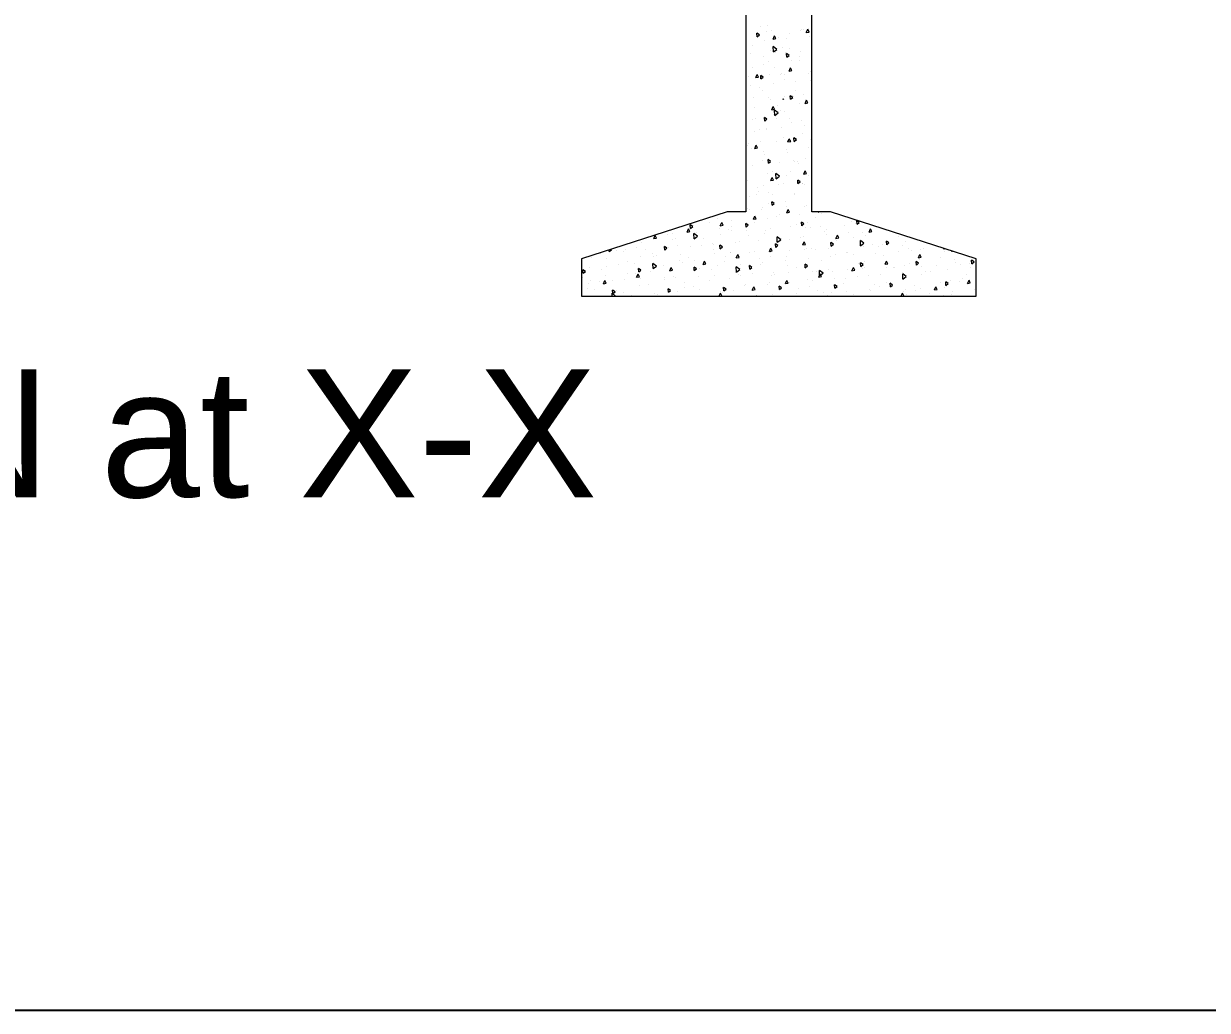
# Model space of a CAD drawing. Header units: inches. Extents: x -6800 to 96653, y -25814 to 17379.
# Drawn here: x 16739.4 to 16991.3, y -3726.7 to -3516.7 of the extents above; entities that cross this region are included whole.
import ezdxf

# ---------------------------------------------------------------- set-up
doc = ezdxf.new("R2010")
doc.units = ezdxf.units.IN
doc.header["$MEASUREMENT"] = 0
doc.layers.add('A-Windows', color=7, linetype='Continuous')
for name, color, linetype, lineweight in [('Footing', 50, 'Continuous', 20), ('Hatch', 161, 'Continuous', 5), ('Page Format', 7, 'Continuous', 25)]:
    doc.layers.add(name, color=color, linetype=linetype, lineweight=lineweight)
doc.styles.get("Standard").update_dxf_attribs({"font": 'arial.ttf'})

msp = doc.modelspace()

# ---------------------------------------------------------------- linework, layer by layer
at = {"layer": 'Footing'}
for p, q in [((16893.08, -3496.71), (16893.08, -3556.71)), ((16907.08, -3556.71), (16907.08, -3496.71)), ((16889.08, -3556.71), (16858.08, -3566.71)), ((16893.08, -3556.71), (16889.08, -3556.71)), ((16911.08, -3556.71), (16907.08, -3556.71)), ((16942.08, -3566.71), (16911.08, -3556.71)), ((16858.08, -3566.71), (16858.08, -3574.71)), ((16942.08, -3574.71), (16942.08, -3566.71)), ((16858.08, -3574.71), (16942.08, -3574.71))]:
    msp.add_line(p, q, dxfattribs=at)
at = {"layer": 'Hatch', "linetype": 'Continuous', "transparency": 33554579}
for p, q in [((16895.49, -3519.48), (16895.42, -3518.73)), ((16895.95, -3519.09), (16895.42, -3518.73)), ((16896.12, -3517.33), (16896.12, -3517.33)), ((16897.53, -3518.27), (16897.53, -3518.27)), ((16897.71, -3517.11), (16897.71, -3517.11)), ((16898.53, -3518.18), (16898.53, -3518.18)), ((16902.29, -3518.7), (16902.29, -3518.7)), ((16904.73, -3518.16), (16904.73, -3518.16)), ((16904.87, -3517.95), (16904.87, -3517.95)), ((16905.36, -3517.96), (16905.36, -3517.96)), ((16905.91, -3518.58), (16906.22, -3517.89)), ((16905.91, -3518.58), (16906.5, -3518.46)), ((16906.5, -3518.46), (16906.22, -3517.89)), ((16894.57, -3521.24), (16894.57, -3521.24)), ((16895.49, -3519.48), (16895.95, -3519.09)), ((16896.99, -3520.18), (16896.99, -3520.18)), ((16898.84, -3519.95), (16899.15, -3519.27)), ((16898.84, -3519.95), (16899.43, -3519.84)), ((16899.43, -3519.84), (16899.15, -3519.27)), ((16899.97, -3519.55), (16899.97, -3519.55)), ((16901.78, -3519.8), (16901.78, -3519.8)), ((16906.59, -3519.39), (16906.59, -3519.39)), ((16894.12, -3523.1), (16894.12, -3523.1)), ((16896.84, -3523.68), (16896.84, -3523.68)), ((16898.36, -3522.32), (16898.36, -3522.32)), ((16898.91, -3522.71), (16898.88, -3521.58)), ((16899.63, -3522.18), (16898.88, -3521.58)), ((16898.91, -3522.71), (16899.63, -3522.18)), ((16899.46, -3522.83), (16899.46, -3522.83)), ((16900.8, -3521.78), (16900.8, -3521.78)), ((16901.46, -3522.78), (16901.46, -3522.78)), ((16901.79, -3523.82), (16901.72, -3523.07)), ((16902.25, -3523.43), (16901.72, -3523.07)), ((16901.79, -3523.82), (16902.25, -3523.43)), ((16902.24, -3521.99), (16902.24, -3521.99)), ((16904.48, -3523.7), (16904.48, -3523.7)), ((16904.71, -3522.64), (16904.71, -3522.64)), ((16893.11, -3525.24), (16893.11, -3525.24)), ((16894.42, -3525.93), (16894.42, -3525.93)), ((16896.86, -3525.39), (16896.86, -3525.39)), ((16897.92, -3524.83), (16897.92, -3524.83)), ((16899.11, -3526.12), (16899.11, -3526.12)), ((16902.25, -3526.8), (16902.56, -3526.11)), ((16902.84, -3526.68), (16902.56, -3526.11)), ((16902.71, -3524.45), (16902.71, -3524.45)), ((16904.51, -3524.43), (16904.51, -3524.43)), ((16893.7, -3527.88), (16893.7, -3527.88)), ((16895.18, -3528.17), (16895.49, -3527.49)), ((16895.18, -3528.17), (16895.77, -3528.06)), ((16895.77, -3528.06), (16895.49, -3527.49)), ((16896.27, -3528.44), (16896.21, -3527.7)), ((16896.73, -3528.06), (16896.21, -3527.7)), ((16896.27, -3528.44), (16896.73, -3528.06)), ((16898.04, -3527.61), (16898.04, -3527.61)), ((16900.39, -3527.48), (16900.39, -3527.48)), ((16900.54, -3527.32), (16900.54, -3527.32)), ((16901.29, -3527.47), (16901.29, -3527.47)), ((16901.38, -3528.56), (16901.38, -3528.56)), ((16902.25, -3526.8), (16902.84, -3526.68)), ((16906.47, -3527.25), (16906.47, -3527.25)), ((16906.71, -3528.69), (16906.71, -3528.69)), ((16906.78, -3526.87), (16906.78, -3526.87)), ((16894.04, -3529.88), (16894.04, -3529.88)), ((16895.97, -3530.32), (16895.97, -3530.32)), ((16896.61, -3530.93), (16896.61, -3530.93)), ((16898.85, -3529.48), (16898.85, -3529.48)), ((16903.64, -3529.1), (16903.64, -3529.1)), ((16903.64, -3531), (16903.64, -3531)), ((16894.63, -3532.45), (16894.63, -3532.45)), ((16897.87, -3532.3), (16897.87, -3532.3)), ((16898.23, -3532.76), (16898.23, -3532.76)), ((16901.01, -3532.85), (16900.99, -3532.71)), ((16901.01, -3532.85), (16901.17, -3532.71)), ((16901.31, -3532.13), (16901.31, -3532.13)), ((16902.57, -3532.78), (16902.51, -3532.03)), ((16903.03, -3532.4), (16902.51, -3532.03)), ((16902.57, -3532.78), (16903.03, -3532.4)), ((16902.78, -3532.31), (16902.78, -3532.31)), ((16903.05, -3532.08), (16903.05, -3532.08)), ((16904.57, -3533.74), (16904.57, -3533.74)), ((16905.22, -3531.77), (16905.22, -3531.77)), ((16905.66, -3532.74), (16905.66, -3532.74)), ((16905.66, -3533.65), (16905.96, -3532.96)), ((16905.66, -3533.65), (16906.25, -3533.53)), ((16905.91, -3533.44), (16905.91, -3533.44)), ((16906.25, -3533.53), (16905.96, -3532.96)), ((16906.22, -3533.09), (16906.22, -3533.09)), ((16894.97, -3534.53), (16894.97, -3534.53)), ((16898.59, -3535.02), (16898.89, -3534.34)), ((16898.59, -3535.02), (16899.18, -3534.91)), ((16898.85, -3535.92), (16898.85, -3535.92)), ((16899.18, -3534.91), (16898.89, -3534.34)), ((16899.19, -3536.2), (16899.16, -3535.08)), ((16899.91, -3535.67), (16899.16, -3535.08)), ((16899.19, -3536.2), (16899.91, -3535.67)), ((16899.78, -3534.13), (16899.78, -3534.13)), ((16900.5, -3535.2), (16900.5, -3535.2)), ((16901.29, -3535.38), (16901.29, -3535.38)), ((16894.46, -3537.14), (16894.46, -3537.14)), ((16895.12, -3536.78), (16895.12, -3536.78)), ((16897.06, -3537.41), (16896.99, -3536.66)), ((16897.52, -3537.02), (16896.99, -3536.66)), ((16897.06, -3537.41), (16897.52, -3537.02)), ((16899.63, -3536.91), (16899.63, -3536.91)), ((16900.71, -3538.78), (16900.71, -3538.78)), ((16902.24, -3536.78), (16902.24, -3536.78)), ((16902.77, -3537.64), (16902.77, -3537.64)), ((16904.97, -3537.31), (16904.97, -3537.31)), ((16905.5, -3538.39), (16905.5, -3538.39)), ((16906.98, -3536.59), (16906.98, -3536.59)), ((16894.91, -3539.54), (16894.91, -3539.54)), ((16895.9, -3539.18), (16895.9, -3539.18)), ((16897.35, -3539), (16897.35, -3539)), ((16897.38, -3539.22), (16897.38, -3539.22)), ((16901.03, -3540.92), (16901.03, -3540.92)), ((16902, -3541.87), (16902.3, -3541.18)), ((16902.59, -3541.75), (16902.3, -3541.18)), ((16903.17, -3541.42), (16903.17, -3541.42)), ((16903.36, -3541.75), (16903.29, -3541)), ((16903.82, -3541.36), (16903.29, -3541)), ((16903.36, -3541.75), (16903.82, -3541.36)), ((16903.56, -3541.42), (16903.56, -3541.42)), ((16905.04, -3540.08), (16905.04, -3540.08)), ((16906.81, -3541.28), (16906.81, -3541.28)), ((16893.42, -3542.61), (16893.42, -3542.61)), ((16893.57, -3542.21), (16893.57, -3542.21)), ((16894.25, -3543.35), (16894.25, -3543.35)), ((16894.93, -3543.24), (16895.23, -3542.56)), ((16894.93, -3543.24), (16895.52, -3543.13)), ((16895.52, -3543.13), (16895.23, -3542.56)), ((16896.22, -3541.74), (16896.22, -3541.74)), ((16896.83, -3543.83), (16896.83, -3543.83)), ((16899.65, -3541.66), (16899.65, -3541.66)), ((16901.64, -3543.43), (16901.64, -3543.43)), ((16902, -3541.87), (16902.59, -3541.75)), ((16906.43, -3543.04), (16906.43, -3543.04)), ((16896.52, -3545.79), (16896.52, -3545.79)), ((16897.1, -3544.54), (16897.1, -3544.54)), ((16897.84, -3546.38), (16897.78, -3545.63)), ((16898.3, -3545.99), (16897.78, -3545.63)), ((16897.84, -3546.38), (16898.3, -3545.99)), ((16900.14, -3546.25), (16900.14, -3546.25)), ((16901.92, -3544.1), (16901.92, -3544.1)), ((16903.27, -3545.91), (16903.27, -3545.91)), ((16903.39, -3546.11), (16903.39, -3546.11)), ((16904.1, -3546.07), (16904.1, -3546.07)), ((16905.71, -3545.37), (16905.71, -3545.37)), ((16893.16, -3548.15), (16893.16, -3548.15)), ((16894.5, -3546.86), (16894.5, -3546.86)), ((16897.76, -3548.48), (16897.76, -3548.48)), ((16898.79, -3548.23), (16898.79, -3548.23)), ((16899.47, -3549.7), (16899.44, -3548.58)), ((16900.19, -3549.17), (16899.44, -3548.58)), ((16902.56, -3548.08), (16902.56, -3548.08)), ((16904.19, -3546.54), (16904.19, -3546.54)), ((16905.4, -3548.72), (16905.71, -3548.03)), ((16905.4, -3548.72), (16905.99, -3548.6)), ((16905.99, -3548.6), (16905.71, -3548.03)), ((16906.45, -3548.98), (16906.45, -3548.98)), ((16893.38, -3550), (16893.38, -3550)), ((16896.73, -3551.08), (16896.73, -3551.08)), ((16898.34, -3550.09), (16898.64, -3549.41)), ((16898.34, -3550.09), (16898.93, -3549.98)), ((16898.93, -3549.98), (16898.64, -3549.41)), ((16899.34, -3549.53), (16899.34, -3549.53)), ((16899.47, -3549.7), (16900.19, -3549.17)), ((16899.98, -3550.94), (16899.98, -3550.94)), ((16901.05, -3550.67), (16901.05, -3550.67)), ((16901.78, -3548.99), (16901.78, -3548.99)), ((16904.14, -3550.71), (16904.08, -3549.97)), ((16904.6, -3550.33), (16904.08, -3549.97)), ((16904.14, -3550.71), (16904.6, -3550.33)), ((16905.03, -3550.72), (16905.03, -3550.72)), ((16905.15, -3550.72), (16905.15, -3550.72)), ((16905.46, -3550.92), (16905.46, -3550.92)), ((16893.89, -3553.51), (16893.89, -3553.51)), ((16895.4, -3553.14), (16895.4, -3553.14)), ((16895.43, -3551.51), (16895.43, -3551.51)), ((16895.64, -3552.43), (16895.64, -3552.43)), ((16897.84, -3552.6), (16897.84, -3552.6)), ((16898.69, -3553.13), (16898.69, -3553.13)), ((16903.32, -3553.11), (16903.32, -3553.11)), ((16903.49, -3552.73), (16903.49, -3552.73)), ((16893.31, -3555.92), (16893.31, -3555.92)), ((16893.91, -3556.22), (16893.91, -3556.22)), ((16896.36, -3556.16), (16896.36, -3556.16)), ((16896.56, -3555.77), (16896.56, -3555.77)), ((16897.91, -3554.87), (16897.91, -3554.87)), ((16898.63, -3555.34), (16898.56, -3554.59)), ((16899.09, -3554.96), (16898.56, -3554.59)), ((16898.63, -3555.34), (16899.09, -3554.96)), ((16901.52, -3554.53), (16901.52, -3554.53)), ((16901.73, -3555.55), (16901.73, -3555.55)), ((16901.74, -3556.94), (16902.05, -3556.25)), ((16902.33, -3556.82), (16902.05, -3556.25)), ((16905.59, -3555.55), (16905.59, -3555.55)), ((16905.96, -3555.37), (16905.96, -3555.37)), ((16885.23, -3558.95), (16885.23, -3558.95)), ((16887.12, -3558.15), (16887.12, -3558.15)), ((16887.61, -3559.69), (16887.91, -3559)), ((16888.2, -3559.57), (16887.91, -3559)), ((16890.02, -3558.57), (16890.02, -3558.57)), ((16891.47, -3556.76), (16891.47, -3556.76)), ((16894.68, -3558.31), (16894.98, -3557.63)), ((16894.68, -3558.31), (16895.26, -3558.2)), ((16894.79, -3558.9), (16894.79, -3558.9)), ((16894.82, -3558.16), (16894.82, -3558.16)), ((16895.26, -3558.2), (16894.98, -3557.63)), ((16897.59, -3558.15), (16897.59, -3558.15)), ((16899.61, -3557.78), (16899.61, -3557.78)), ((16900.18, -3557.31), (16900.18, -3557.31)), ((16901.74, -3556.94), (16902.33, -3556.82)), ((16904.42, -3557.37), (16904.42, -3557.37)), ((16904.93, -3559.68), (16904.86, -3558.93)), ((16905.39, -3559.29), (16904.86, -3558.93)), ((16906.2, -3558.98), (16906.2, -3558.98)), ((16907.86, -3557.99), (16907.86, -3557.99)), ((16908.46, -3556.82), (16908.46, -3556.71)), ((16908.46, -3556.82), (16908.61, -3556.71)), ((16909.21, -3556.99), (16909.21, -3556.99)), ((16915.53, -3558.74), (16915.53, -3558.74)), ((16916.74, -3559.39), (16916.68, -3558.64)), ((16917.2, -3559), (16916.68, -3558.64)), ((16916.74, -3559.39), (16917.2, -3559)), ((16876.33, -3561.5), (16876.33, -3561.5)), ((16877.38, -3561.29), (16877.38, -3561.29)), ((16880.54, -3561.06), (16880.85, -3560.38)), ((16880.54, -3561.06), (16881.13, -3560.95)), ((16881.13, -3560.95), (16880.85, -3560.38)), ((16881.3, -3560.26), (16881.23, -3559.51)), ((16881.76, -3559.87), (16881.23, -3559.51)), ((16881.3, -3560.26), (16881.76, -3559.87)), ((16881.71, -3559.91), (16881.71, -3559.91)), ((16882.03, -3562.45), (16882.01, -3561.33)), ((16882.76, -3561.92), (16882.01, -3561.33)), ((16882.55, -3561.07), (16882.55, -3561.07)), ((16887.53, -3560.37), (16887.53, -3560.37)), ((16887.61, -3559.69), (16888.2, -3559.57)), ((16889.39, -3560.59), (16889.39, -3560.59)), ((16889.9, -3560.75), (16889.9, -3560.75)), ((16889.97, -3559.83), (16889.97, -3559.83)), ((16893.11, -3559.97), (16893.05, -3559.22)), ((16893.57, -3559.58), (16893.05, -3559.22)), ((16893.11, -3559.97), (16893.57, -3559.58)), ((16893.14, -3560.61), (16893.14, -3560.61)), ((16897.06, -3561.34), (16897.06, -3561.34)), ((16897.29, -3560.81), (16897.29, -3560.81)), ((16898.32, -3560.38), (16898.32, -3560.38)), ((16902.45, -3559.75), (16902.45, -3559.75)), ((16903.76, -3559.52), (16903.76, -3559.52)), ((16904.93, -3559.68), (16905.39, -3559.29)), ((16905.66, -3560.06), (16905.66, -3560.06)), ((16906.89, -3560.02), (16906.89, -3560.02)), ((16908.91, -3559.92), (16908.91, -3559.92)), ((16909.88, -3560.91), (16909.88, -3560.91)), ((16910.13, -3560.43), (16910.13, -3560.43)), ((16914.08, -3559.69), (16914.08, -3559.69)), ((16914.95, -3561.23), (16914.95, -3561.23)), ((16916.48, -3559.23), (16916.48, -3559.23)), ((16917.79, -3561.18), (16917.79, -3561.18)), ((16919.29, -3561.04), (16919.59, -3560.35)), ((16919.29, -3561.04), (16919.87, -3560.93)), ((16919.87, -3560.93), (16919.59, -3560.35)), ((16919.74, -3560.85), (16919.74, -3560.85)), ((16870.93, -3563.18), (16870.93, -3563.18)), ((16873.47, -3562.43), (16873.78, -3561.75)), ((16873.47, -3562.43), (16874.06, -3562.32)), ((16874.06, -3562.32), (16873.78, -3561.75)), ((16877.43, -3562.62), (16877.43, -3562.62)), ((16878.09, -3562.39), (16878.09, -3562.39)), ((16878.6, -3563.93), (16878.6, -3563.93)), ((16881.35, -3564.01), (16881.35, -3564.01)), ((16882.03, -3562.45), (16882.76, -3561.92)), ((16883.6, -3563.99), (16883.6, -3563.99)), ((16883.98, -3562.35), (16883.98, -3562.35)), ((16886.04, -3563.45), (16886.04, -3563.45)), ((16886.15, -3563.6), (16886.15, -3563.6)), ((16887.6, -3564.6), (16887.53, -3563.85)), ((16888.06, -3564.21), (16887.53, -3563.85)), ((16887.69, -3561.6), (16887.69, -3561.6)), ((16890.95, -3563.22), (16890.95, -3563.22)), ((16891.66, -3563.03), (16891.66, -3563.03)), ((16893.65, -3561.76), (16893.65, -3561.76)), ((16895.75, -3562.81), (16895.75, -3562.81)), ((16899.33, -3563.78), (16899.33, -3563.78)), ((16899.41, -3564.31), (16899.35, -3563.56)), ((16899.87, -3563.92), (16899.35, -3563.56)), ((16899.41, -3564.31), (16899.87, -3563.92)), ((16899.74, -3563.2), (16899.72, -3562.07)), ((16900.47, -3562.67), (16899.72, -3562.07)), ((16899.74, -3563.2), (16900.47, -3562.67)), ((16899.82, -3563.14), (16899.82, -3563.14)), ((16900.54, -3562.43), (16900.54, -3562.43)), ((16902.27, -3562.59), (16902.27, -3562.59)), ((16904.72, -3562.19), (16904.72, -3562.19)), ((16905.15, -3563.79), (16905.46, -3563.1)), ((16905.15, -3563.79), (16905.74, -3563.67)), ((16905.35, -3562.02), (16905.35, -3562.02)), ((16905.74, -3563.67), (16905.46, -3563.1)), ((16910.14, -3561.64), (16910.14, -3561.64)), ((16911.23, -3564.02), (16911.16, -3563.27)), ((16911.69, -3563.63), (16911.16, -3563.27)), ((16911.23, -3564.02), (16911.69, -3563.63)), ((16912.22, -3562.41), (16912.52, -3561.73)), ((16912.22, -3562.41), (16912.81, -3562.3)), ((16912.39, -3562.87), (16912.39, -3562.87)), ((16912.81, -3562.3), (16912.52, -3561.73)), ((16916.05, -3562.28), (16916.05, -3562.28)), ((16917.41, -3563.88), (16917.41, -3563.88)), ((16917.46, -3563.94), (16917.43, -3562.82)), ((16918.18, -3563.41), (16917.43, -3562.82)), ((16917.46, -3563.94), (16918.18, -3563.41)), ((16918.49, -3561.74), (16918.49, -3561.74)), ((16920.06, -3563.62), (16920.06, -3563.62)), ((16921.26, -3564.06), (16921.26, -3564.06)), ((16922.17, -3563.67), (16922.17, -3563.67)), ((16923.04, -3563.73), (16922.98, -3562.98)), ((16923.5, -3563.34), (16922.98, -3562.98)), ((16923.04, -3563.73), (16923.5, -3563.34)), ((16925.45, -3562.04), (16925.45, -3562.04)), ((16926.43, -3563.83), (16926.43, -3563.83)), ((16927.01, -3563.09), (16927.01, -3563.09)), ((16860.13, -3566.53), (16860.13, -3566.53)), ((16862.15, -3565.59), (16862.15, -3565.59)), ((16863.37, -3566.59), (16863.37, -3566.59)), ((16863.97, -3565.18), (16863.93, -3564.83)), ((16863.97, -3565.18), (16864.43, -3564.79)), ((16864.43, -3564.79), (16864.3, -3564.71)), ((16865.52, -3564.95), (16865.52, -3564.95)), ((16866.96, -3565.18), (16866.96, -3565.18)), ((16867.37, -3564.84), (16867.37, -3564.84)), ((16869.81, -3564.3), (16869.81, -3564.3)), ((16870.72, -3566.27), (16870.72, -3566.27)), ((16871.75, -3564.8), (16871.75, -3564.8)), ((16873.19, -3565.62), (16873.19, -3565.62)), ((16873.49, -3566.23), (16873.49, -3566.23)), ((16873.96, -3566.13), (16873.96, -3566.13)), ((16875.78, -3564.89), (16875.72, -3564.14)), ((16876.24, -3564.5), (16875.72, -3564.14)), ((16875.78, -3564.89), (16876.24, -3564.5)), ((16876.56, -3564.39), (16876.56, -3564.39)), ((16879.14, -3565.9), (16879.14, -3565.9)), ((16880.86, -3566.37), (16880.86, -3566.37)), ((16886.25, -3564.79), (16886.25, -3564.79)), ((16886.48, -3565.58), (16886.48, -3565.58)), ((16887.6, -3564.6), (16888.06, -3564.21)), ((16888.62, -3566.25), (16888.62, -3566.25)), ((16889.72, -3565.38), (16889.72, -3565.38)), ((16889.73, -3565.44), (16889.73, -3565.44)), ((16891.01, -3566.54), (16891.32, -3565.85)), ((16891.01, -3566.54), (16891.6, -3566.42)), ((16891.6, -3566.42), (16891.32, -3565.85)), ((16893.93, -3565.47), (16893.93, -3565.47)), ((16894.9, -3565.21), (16894.9, -3565.21)), ((16898.08, -3565.16), (16898.39, -3564.48)), ((16898.08, -3565.16), (16898.67, -3565.05)), ((16898.22, -3565.46), (16898.22, -3565.46)), ((16898.33, -3566.21), (16898.33, -3566.21)), ((16898.67, -3565.05), (16898.39, -3564.48)), ((16901.6, -3566.22), (16901.6, -3566.22)), ((16902.25, -3564.89), (16902.25, -3564.89)), ((16905.49, -3564.75), (16905.49, -3564.75)), ((16905.95, -3564.52), (16905.95, -3564.52)), ((16906.98, -3564.63), (16906.98, -3564.63)), ((16907.82, -3564.67), (16907.82, -3564.67)), ((16910.67, -3564.52), (16910.67, -3564.52)), ((16911.07, -3566.29), (16911.07, -3566.29)), ((16912.12, -3565.9), (16912.12, -3565.9)), ((16914.56, -3565.36), (16914.56, -3565.36)), ((16914.66, -3565.31), (16914.66, -3565.31)), ((16915.88, -3565.88), (16915.88, -3565.88)), ((16918.01, -3564.2), (16918.01, -3564.2)), ((16920.67, -3565.5), (16920.67, -3565.5)), ((16922.33, -3566.06), (16922.33, -3566.06)), ((16925.47, -3565.09), (16925.47, -3565.09)), ((16927.72, -3564.48), (16927.72, -3564.48)), ((16928.34, -3565.04), (16928.34, -3565.04)), ((16929.76, -3566.51), (16930.07, -3565.83)), ((16929.76, -3566.51), (16930.35, -3566.4)), ((16930.35, -3566.4), (16930.07, -3565.83)), ((16930.27, -3564.71), (16930.27, -3564.71)), ((16930.78, -3564.5), (16930.78, -3564.5)), ((16934.47, -3566.43), (16934.47, -3566.43)), ((16935.17, -3564.69), (16935.17, -3564.49)), ((16935.17, -3564.69), (16935.36, -3564.55)), ((16935.4, -3565.16), (16935.4, -3565.16)), ((16936.83, -3565.14), (16936.87, -3565.04)), ((16936.83, -3565.14), (16937.06, -3565.1)), ((16858.2, -3566.81), (16858.2, -3566.81)), ((16858.45, -3569.81), (16858.38, -3569.06)), ((16858.91, -3569.42), (16858.38, -3569.06)), ((16859.83, -3568.62), (16859.83, -3568.62)), ((16862.4, -3568.97), (16862.4, -3568.97)), ((16863.44, -3568.46), (16863.44, -3568.46)), ((16865.88, -3567.92), (16865.88, -3567.92)), ((16867.78, -3567.39), (16867.78, -3567.39)), ((16869.42, -3567.83), (16869.42, -3567.83)), ((16870.27, -3569.52), (16870.2, -3568.77)), ((16870.73, -3569.13), (16870.2, -3568.77)), ((16870.27, -3569.52), (16870.73, -3569.13)), ((16873.31, -3568.83), (16873.29, -3567.7)), ((16874.04, -3568.3), (16873.29, -3567.71)), ((16873.31, -3568.83), (16874.04, -3568.3)), ((16875.46, -3568.06), (16875.46, -3568.06)), ((16876.88, -3569.28), (16877.18, -3568.6)), ((16877.47, -3569.17), (16877.18, -3568.6)), ((16877.49, -3569.04), (16877.49, -3569.04)), ((16879.02, -3567.04), (16879.02, -3567.04)), ((16879.66, -3567.61), (16879.66, -3567.61)), ((16882.08, -3569.23), (16882.02, -3568.48)), ((16882.54, -3568.84), (16882.02, -3568.48)), ((16882.08, -3569.23), (16882.54, -3568.84)), ((16882.11, -3567.06), (16882.11, -3567.06)), ((16882.28, -3568.66), (16882.28, -3568.66)), ((16883.13, -3568.81), (16883.13, -3568.81)), ((16883.95, -3567.91), (16884.25, -3567.22)), ((16883.95, -3567.91), (16884.54, -3567.79)), ((16884.54, -3567.79), (16884.25, -3567.22)), ((16885.79, -3568.99), (16885.79, -3568.99)), ((16887.08, -3568.25), (16887.08, -3568.25)), ((16888.52, -3567.23), (16888.52, -3567.23)), ((16891.03, -3569.57), (16891, -3568.45)), ((16891.75, -3569.04), (16891, -3568.45)), ((16891.03, -3569.57), (16891.75, -3569.04)), ((16891.87, -3567.87), (16891.87, -3567.87)), ((16893.9, -3568.94), (16893.83, -3568.19)), ((16894.36, -3568.55), (16893.83, -3568.19)), ((16893.9, -3568.94), (16894.36, -3568.55)), ((16895.89, -3566.75), (16895.89, -3566.75)), ((16896.2, -3567.91), (16896.2, -3567.91)), ((16896.68, -3567.46), (16896.68, -3567.46)), ((16901.47, -3567.08), (16901.47, -3567.08)), ((16902.01, -3568.14), (16902.01, -3568.14)), ((16903.86, -3568.66), (16903.86, -3568.66)), ((16905.71, -3568.64), (16905.65, -3567.9)), ((16906.17, -3568.26), (16905.65, -3567.9)), ((16905.71, -3568.64), (16906.17, -3568.26)), ((16906.28, -3566.67), (16906.28, -3566.67)), ((16909.25, -3567.07), (16909.25, -3567.07)), ((16910.62, -3568.97), (16910.62, -3568.97)), ((16914.6, -3569.03), (16914.6, -3569.03)), ((16915.63, -3569.26), (16915.93, -3568.58)), ((16916.21, -3569.15), (16915.93, -3568.58)), ((16916.93, -3567.75), (16916.93, -3567.75)), ((16917.53, -3568.35), (16917.46, -3567.61)), ((16917.99, -3567.97), (16917.46, -3567.61)), ((16917.53, -3568.35), (16917.99, -3567.97)), ((16917.84, -3568.89), (16917.84, -3568.89)), ((16918.24, -3567.28), (16918.24, -3567.28)), ((16918.34, -3568.53), (16918.34, -3568.53)), ((16922.69, -3567.89), (16923, -3567.2)), ((16922.69, -3567.89), (16923.28, -3567.77)), ((16923.28, -3567.77), (16923, -3567.2)), ((16923.02, -3568.67), (16923.02, -3568.67)), ((16924.41, -3568.66), (16924.41, -3568.66)), ((16924.6, -3568.5), (16924.6, -3568.5)), ((16926.85, -3568.12), (16926.85, -3568.12)), ((16927.94, -3567.74), (16927.94, -3567.74)), ((16929.34, -3568.06), (16929.28, -3567.32)), ((16929.8, -3567.68), (16929.28, -3567.32)), ((16929.34, -3568.06), (16929.8, -3567.68)), ((16929.99, -3566.92), (16929.99, -3566.92)), ((16930.36, -3568.35), (16930.36, -3568.35)), ((16933.61, -3568.2), (16933.61, -3568.2)), ((16936, -3568.95), (16936, -3568.95)), ((16937.54, -3566.95), (16937.54, -3566.95)), ((16937.66, -3567.6), (16937.66, -3567.6)), ((16938.78, -3567.98), (16938.78, -3567.98)), ((16940.64, -3567.8), (16940.64, -3567.8)), ((16940.79, -3568.57), (16940.79, -3568.57)), ((16941.16, -3567.77), (16941.09, -3567.03)), ((16941.62, -3567.39), (16941.09, -3567.03)), ((16941.16, -3567.77), (16941.62, -3567.39)), ((16858.29, -3570.62), (16858.29, -3570.62)), ((16858.45, -3569.81), (16858.91, -3569.42)), ((16859.96, -3571.42), (16859.96, -3571.42)), ((16861.94, -3571.53), (16861.94, -3571.53)), ((16862.74, -3572.03), (16863.05, -3571.35)), ((16863.33, -3571.92), (16863.05, -3571.35)), ((16863.08, -3570.23), (16863.08, -3570.23)), ((16864.67, -3571.41), (16864.67, -3571.41)), ((16867.3, -3571.1), (16867.3, -3571.1)), ((16867.89, -3569.83), (16867.89, -3569.83)), ((16869.56, -3569.85), (16869.56, -3569.85)), ((16869.81, -3570.66), (16870.12, -3569.97)), ((16869.81, -3570.66), (16870.4, -3570.54)), ((16870.05, -3569.83), (16870.05, -3569.83)), ((16870.4, -3570.54), (16870.12, -3569.97)), ((16870.55, -3570.96), (16870.55, -3570.96)), ((16872.68, -3569.45), (16872.68, -3569.45)), ((16875.72, -3570.73), (16875.72, -3570.73)), ((16875.73, -3571.22), (16875.73, -3571.22)), ((16876.88, -3569.28), (16877.47, -3569.17)), ((16877.73, -3570.5), (16877.73, -3570.5)), ((16878.17, -3570.68), (16878.17, -3570.68)), ((16883.07, -3570.41), (16883.07, -3570.41)), ((16885.4, -3571.25), (16885.4, -3571.25)), ((16886.31, -3570.27), (16886.31, -3570.27)), ((16889.55, -3570.9), (16889.55, -3570.9)), ((16890.79, -3569.67), (16890.79, -3569.67)), ((16891.49, -3570.04), (16891.49, -3570.04)), ((16891.96, -3570.37), (16891.96, -3570.37)), ((16894.4, -3569.83), (16894.4, -3569.83)), ((16898.46, -3570.35), (16898.46, -3570.35)), ((16898.83, -3569.72), (16898.83, -3569.72)), ((16899.15, -3570.11), (16899.15, -3570.11)), ((16901.49, -3572.01), (16901.79, -3571.32)), ((16902.08, -3571.89), (16901.79, -3571.32)), ((16902.08, -3569.58), (16902.08, -3569.58)), ((16906.13, -3571.1), (16906.13, -3571.1)), ((16907.21, -3571.32), (16907.21, -3571.32)), ((16907.25, -3569.35), (16907.25, -3569.35)), ((16908.18, -3569.51), (16908.18, -3569.51)), ((16908.56, -3570.64), (16908.86, -3569.95)), ((16908.56, -3570.64), (16909.15, -3570.52)), ((16908.74, -3570.32), (16908.72, -3569.19)), ((16909.47, -3569.79), (16908.72, -3569.19)), ((16908.74, -3569.32), (16908.74, -3569.32)), ((16908.74, -3570.32), (16909.47, -3569.79)), ((16909.15, -3570.52), (16908.86, -3569.95)), ((16911.52, -3569.51), (16911.52, -3569.51)), ((16912, -3570.94), (16912, -3570.94)), ((16914.3, -3570.9), (16914.3, -3570.9)), ((16915.63, -3569.26), (16916.21, -3569.15)), ((16916.81, -3570.53), (16916.81, -3570.53)), ((16919.2, -3570.19), (16919.2, -3570.19)), ((16921.6, -3570.15), (16921.6, -3570.15)), ((16926.4, -3569.74), (16926.4, -3569.74)), ((16926.45, -3571.06), (16926.43, -3569.94)), ((16927.18, -3570.53), (16926.43, -3569.94)), ((16926.45, -3571.06), (16927.18, -3570.53)), ((16926.87, -3570.94), (16926.87, -3570.94)), ((16930.53, -3570.04), (16930.53, -3570.04)), ((16931.19, -3569.36), (16931.19, -3569.36)), ((16932.25, -3569.36), (16932.25, -3569.36)), ((16935.64, -3572.4), (16935.58, -3571.65)), ((16936.1, -3572.02), (16935.58, -3571.65)), ((16936.7, -3571.42), (16936.7, -3571.42)), ((16938.47, -3571.6), (16938.47, -3571.6)), ((16939.14, -3570.88), (16939.14, -3570.88)), ((16939.93, -3570.04), (16939.93, -3570.04)), ((16940.24, -3571.99), (16940.54, -3571.3)), ((16940.82, -3571.87), (16940.54, -3571.3)), ((16859.26, -3573.1), (16859.26, -3573.1)), ((16859.5, -3572.07), (16859.5, -3572.07)), ((16860.76, -3573.27), (16860.76, -3573.27)), ((16862.74, -3572.03), (16863.33, -3571.92)), ((16864.59, -3574.71), (16864.57, -3574.08)), ((16865.32, -3574.67), (16864.57, -3574.08)), ((16864.75, -3574.14), (16864.68, -3573.4)), ((16865.21, -3573.76), (16864.68, -3573.4)), ((16864.75, -3574.14), (16865.21, -3573.76)), ((16865.63, -3573.46), (16865.63, -3573.46)), ((16866.93, -3573.85), (16866.93, -3573.85)), ((16870.35, -3572.48), (16870.35, -3572.48)), ((16872.32, -3572.27), (16872.32, -3572.27)), ((16873.61, -3574.09), (16873.61, -3574.09)), ((16876.57, -3573.85), (16876.5, -3573.11)), ((16877.03, -3573.47), (16876.5, -3573.11)), ((16876.57, -3573.85), (16877.03, -3573.47)), ((16878.41, -3573.69), (16878.41, -3573.69)), ((16879.95, -3571.69), (16879.95, -3571.69)), ((16880, -3572.94), (16880, -3572.94)), ((16881.85, -3572.61), (16881.85, -3572.61)), ((16883.21, -3573.31), (16883.21, -3573.31)), ((16887.37, -3574.71), (16887.66, -3574.07)), ((16887.94, -3574.64), (16887.66, -3574.07)), ((16887.67, -3573.69), (16887.67, -3573.69)), ((16888.01, -3572.9), (16888.01, -3572.9)), ((16888.02, -3573.98), (16888.02, -3573.98)), ((16888.38, -3573.56), (16888.32, -3572.82)), ((16888.84, -3573.18), (16888.32, -3572.82)), ((16888.38, -3573.56), (16888.84, -3573.18)), ((16890.46, -3573.44), (16890.46, -3573.44)), ((16892.8, -3572.52), (16892.8, -3572.52)), ((16893.05, -3572.11), (16893.05, -3572.11)), ((16894.42, -3573.38), (16894.73, -3572.7)), ((16894.42, -3573.38), (16895.01, -3573.27)), ((16895.01, -3573.27), (16894.73, -3572.7)), ((16897.61, -3572.11), (16897.61, -3572.11)), ((16898.08, -3571.75), (16898.08, -3571.75)), ((16900.2, -3573.27), (16900.13, -3572.53)), ((16900.66, -3572.89), (16900.13, -3572.53)), ((16900.2, -3573.27), (16900.66, -3572.89)), ((16900.73, -3572.79), (16900.73, -3572.79)), ((16901.49, -3572.01), (16902.08, -3571.89)), ((16902.4, -3571.73), (16902.4, -3571.73)), ((16904.25, -3573.13), (16904.25, -3573.13)), ((16906.69, -3572.59), (16906.69, -3572.59)), ((16908.4, -3573.54), (16908.4, -3573.54)), ((16909.67, -3573.97), (16909.67, -3573.97)), ((16911.18, -3573.87), (16911.18, -3573.87)), ((16912.01, -3572.98), (16911.95, -3572.24)), ((16912.47, -3572.6), (16911.95, -3572.24)), ((16912.01, -3572.98), (16912.47, -3572.6)), ((16913.79, -3571.95), (16913.79, -3571.95)), ((16914.43, -3573.72), (16914.43, -3573.72)), ((16919.27, -3573.18), (16919.27, -3573.18)), ((16919.6, -3573.5), (16919.6, -3573.5)), ((16920.48, -3572.27), (16920.48, -3572.27)), ((16921.47, -3572.63), (16921.47, -3572.63)), ((16922.92, -3571.73), (16922.92, -3571.73)), ((16923.83, -3572.69), (16923.76, -3571.95)), ((16924.29, -3572.31), (16923.76, -3571.95)), ((16923.83, -3572.69), (16924.29, -3572.31)), ((16926.11, -3574.71), (16926.4, -3574.05)), ((16926.69, -3574.62), (16926.4, -3574.05)), ((16926.6, -3573.66), (16926.6, -3573.66)), ((16926.94, -3573.18), (16926.94, -3573.18)), ((16928.87, -3572.39), (16928.87, -3572.39)), ((16929.13, -3573.38), (16929.13, -3573.38)), ((16930.19, -3573.04), (16930.19, -3573.04)), ((16932.12, -3574.01), (16932.12, -3574.01)), ((16933.17, -3573.36), (16933.47, -3572.68)), ((16933.17, -3573.36), (16933.76, -3573.25)), ((16933.76, -3573.25), (16933.47, -3572.68)), ((16934.52, -3571.8), (16934.52, -3571.8)), ((16935.37, -3572.81), (16935.37, -3572.81)), ((16935.64, -3572.4), (16936.1, -3572.02)), ((16936.93, -3573.6), (16936.93, -3573.6)), ((16940.24, -3571.99), (16940.82, -3571.87)), ((16941.72, -3573.22), (16941.72, -3573.22)), ((16865.27, -3574.71), (16865.32, -3574.67)), ((16868.82, -3574.48), (16868.82, -3574.48)), ((16874.24, -3574.29), (16874.24, -3574.29)), ((16874.59, -3574.71), (16874.59, -3574.71)), ((16887.57, -3574.71), (16887.94, -3574.64)), ((16895.32, -3574.55), (16895.32, -3574.55)), ((16895.41, -3574.55), (16895.41, -3574.55)), ((16898.66, -3574.41), (16898.66, -3574.41)), ((16903.84, -3574.19), (16903.84, -3574.19)), ((16910.37, -3574.51), (16910.37, -3574.51)), ((16916.06, -3574.39), (16916.06, -3574.39)), ((16926.21, -3574.71), (16926.69, -3574.62)), ((16927.33, -3574.39), (16927.33, -3574.39)), ((16935.21, -3574.49), (16935.21, -3574.49)), ((16936.79, -3574.24), (16936.79, -3574.24))]:
    msp.add_line(p, q, dxfattribs=at)
at = {"layer": 'Page Format'}
msp.add_line((17975.56, -3726.69), (14797.96, -3726.69), dxfattribs=at)

# ---------------------------------------------------------------- texts
at = {"layer": 'A-Windows'}
msp.add_text('SECTION at X-X', height=27.2287, dxfattribs=at).set_placement((16576.09, -3617.47))

doc.saveas('drawing.dxf')
